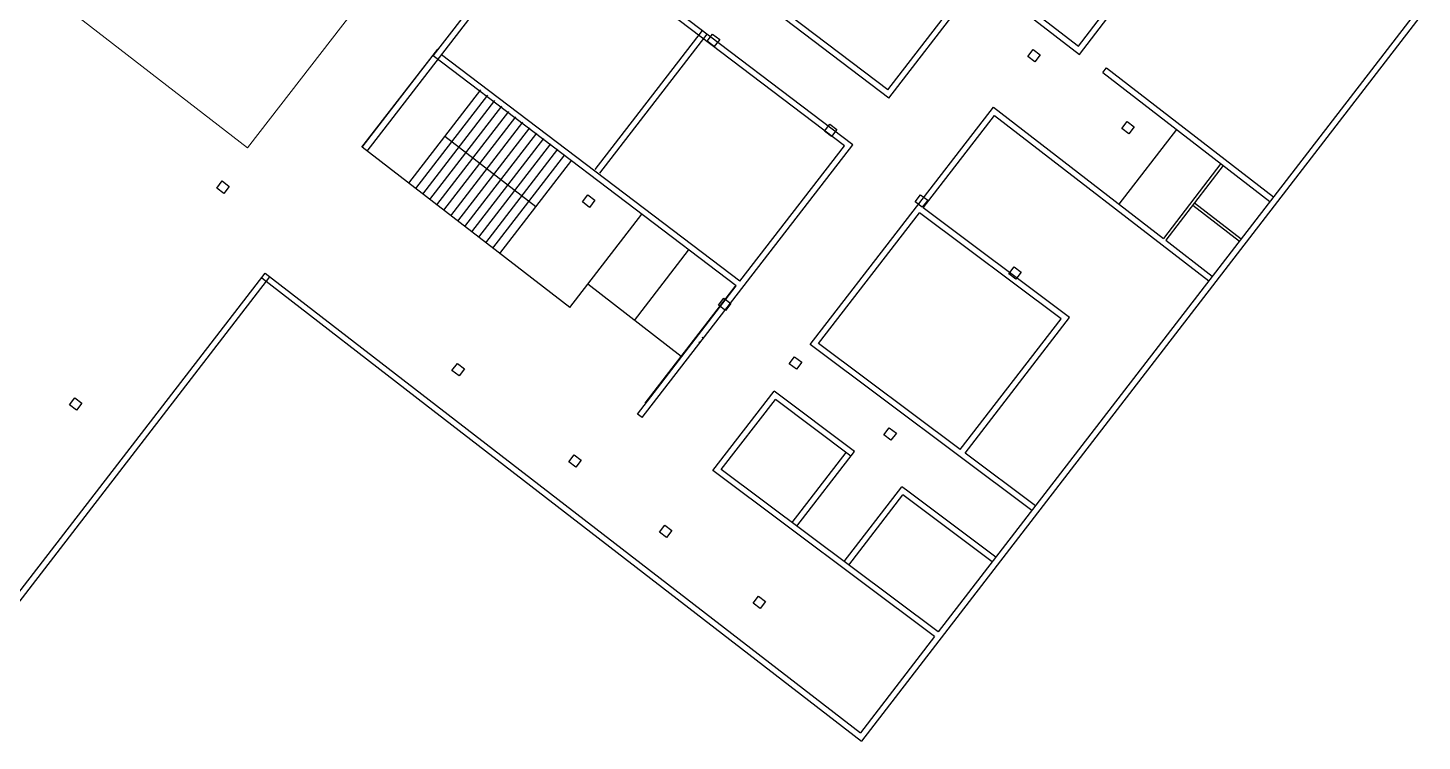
# Model space of a CAD drawing. Header units: metres. Extents: x 141303 to 146299, y 125960 to 127091.
# Drawn here: x 145057.33 to 145104.59, y 126059.29 to 126083.47 of the extents above; entities that cross this region are included whole.
import ezdxf

# ---------------------------------------------------------------- set-up
doc = ezdxf.new("R2010")
doc.units = ezdxf.units.M
doc.header["$MEASUREMENT"] = 0
for name, color, linetype, lineweight in [('ELEVATION', 7, 'Continuous', 20), ('new column', 4, 'Continuous', 25), ('NVMI_WALL', 7, 'Continuous', 30), ('STAIR', 93, 'Continuous', 25)]:
    doc.layers.add(name, color=color, linetype=linetype, lineweight=lineweight)

msp = doc.modelspace()

# ---------------------------------------------------------------- linework, layer by layer
at = {"layer": 'ELEVATION'}
for p in [(145076.37109, 126094.36878), (145057.35227, 126085.13934)]:
    msp.add_line(p, (145064.78014, 126079.40251), dxfattribs=at)
at = {"layer": 'new column'}
for p, q in [((145080.36348, 126083.01259), (145080.54541, 126083.25112)), ((145080.54541, 126083.25112), (145080.78395, 126083.06919)), ((145080.60201, 126082.83065), (145080.36348, 126083.01259)), ((145080.78395, 126083.06919), (145080.60201, 126082.83065)), ((145091.23103, 126082.4984), (145091.41296, 126082.73693)), ((145091.41296, 126082.73693), (145091.6515, 126082.555)), ((145091.46956, 126082.31646), (145091.23103, 126082.4984)), ((145091.6515, 126082.555), (145091.46956, 126082.31646)), ((145084.33611, 126079.96219), (145084.51805, 126080.20073)), ((145084.57465, 126079.78026), (145084.33611, 126079.96219)), ((145084.51805, 126080.20073), (145084.75658, 126080.01879)), ((145084.75658, 126080.01879), (145084.57465, 126079.78026)), ((145094.41428, 126080.05543), (145094.59621, 126080.29396)), ((145094.65281, 126079.87349), (145094.41428, 126080.05543)), ((145094.59621, 126080.29396), (145094.83475, 126080.11203)), ((145094.83475, 126080.11203), (145094.65281, 126079.87349)), ((145063.73306, 126078.03616), (145063.915, 126078.2747)), ((145063.9716, 126077.85423), (145063.73306, 126078.03616)), ((145063.915, 126078.2747), (145064.15354, 126078.09276)), ((145064.15354, 126078.09276), (145063.9716, 126077.85423)), ((145076.13347, 126077.56293), (145076.3154, 126077.80147)), ((145076.372, 126077.381), (145076.13347, 126077.56293)), ((145076.3154, 126077.80147), (145076.55394, 126077.61953)), ((145076.55394, 126077.61953), (145076.372, 126077.381)), ((145087.41345, 126077.57099), (145087.59539, 126077.80952)), ((145087.65199, 126077.38905), (145087.41345, 126077.57099)), ((145087.59539, 126077.80952), (145087.83392, 126077.62759)), ((145087.83392, 126077.62759), (145087.65199, 126077.38905)), ((145090.58085, 126075.1246), (145090.76278, 126075.36314)), ((145090.81938, 126074.94267), (145090.58085, 126075.1246)), ((145090.76278, 126075.36314), (145091.00132, 126075.1812)), ((145091.00132, 126075.1812), (145090.81938, 126074.94267)), ((145080.7419, 126074.06403), (145080.92383, 126074.30257)), ((145080.92383, 126074.30257), (145081.16237, 126074.12063)), ((145080.98043, 126073.88209), (145080.7419, 126074.06403)), ((145081.16237, 126074.12063), (145080.98043, 126073.88209)), ((145083.14319, 126072.07852), (145083.32513, 126072.31706)), ((145083.32513, 126072.31706), (145083.56367, 126072.13512)), ((145071.7089, 126071.85262), (145071.89084, 126072.09116)), ((145071.94744, 126071.67069), (145071.7089, 126071.85262)), ((145071.89084, 126072.09116), (145072.12937, 126071.90922)), ((145072.12937, 126071.90922), (145071.94744, 126071.67069)), ((145083.38173, 126071.89659), (145083.14319, 126072.07852)), ((145083.56367, 126072.13512), (145083.38173, 126071.89659)), ((145058.7448, 126070.68235), (145058.92674, 126070.92089)), ((145058.92674, 126070.92089), (145059.16527, 126070.73895)), ((145058.98334, 126070.50042), (145058.7448, 126070.68235)), ((145059.16527, 126070.73895), (145058.98334, 126070.50042)), ((145086.35107, 126069.66598), (145086.533, 126069.90452)), ((145086.5896, 126069.48405), (145086.35107, 126069.66598)), ((145086.533, 126069.90452), (145086.77154, 126069.72258)), ((145086.77154, 126069.72258), (145086.5896, 126069.48405)), ((145075.666, 126068.75369), (145075.84793, 126068.99222)), ((145075.84793, 126068.99222), (145076.08647, 126068.81029)), ((145075.90453, 126068.57175), (145075.666, 126068.75369)), ((145076.08647, 126068.81029), (145075.90453, 126068.57175)), ((145078.74404, 126066.3663), (145078.92598, 126066.60484)), ((145078.98258, 126066.18437), (145078.74404, 126066.3663)), ((145078.92598, 126066.60484), (145079.16451, 126066.4229)), ((145079.16451, 126066.4229), (145078.98258, 126066.18437)), ((145081.91947, 126063.96066), (145082.1014, 126064.19919)), ((145082.158, 126063.77872), (145081.91947, 126063.96066)), ((145082.1014, 126064.19919), (145082.33994, 126064.01726)), ((145082.33994, 126064.01726), (145082.158, 126063.77872))]:
    msp.add_line(p, q, dxfattribs=at)
at = {"layer": 'NVMI_WALL'}
for p, q in [((145092.97993, 126082.56793), (145103.07435, 126095.74209)), ((145071.06973, 126082.51547), (145079.40371, 126093.30606)), ((145079.40371, 126093.30606), (145092.94328, 126082.84893)), ((145068.83076, 126079.28932), (145079.43975, 126093.02552)), ((145086.51938, 126081.08788), (145076.24155, 126088.8846)), ((145086.48229, 126081.36705), (145076.36243, 126089.04394)), ((145085.01522, 126079.46754), (145074.89674, 126087.14338)), ((145085.29682, 126079.50495), (145075.019, 126087.30167)), ((145086.48229, 126081.36705), (145089.49096, 126085.26259)), ((145086.51938, 126081.08788), (145089.64924, 126085.14034)), ((145089.64924, 126085.14034), (145092.97993, 126082.56793)), ((145092.94328, 126082.84893), (145094.35607, 126084.69276)), ((145104.59442, 126083.94287), (145085.59055, 126059.28655)), ((145104.43601, 126084.06496), (145088.18964, 126062.98633)), ((145076.56292, 126078.66682), (145080.19775, 126083.37309)), ((145076.72121, 126078.54457), (145080.35709, 126083.25221)), ((145068.65837, 126079.42147), (145071.22564, 126082.7455)), ((145068.65885, 126079.42209), (145071.22612, 126082.74611)), ((145081.34756, 126074.71875), (145071.06973, 126082.51547)), ((145071.22802, 126082.39322), (145071.22908, 126082.39459)), ((145081.46981, 126074.87705), (145071.35133, 126082.55288)), ((145093.77137, 126081.95667), (145093.89301, 126082.11542)), ((145093.77137, 126081.95667), (145099.43772, 126077.58032)), ((145093.89301, 126082.11542), (145099.55997, 126077.73861)), ((145083.85493, 126072.73009), (145090.06753, 126080.77398)), ((145087.68295, 126077.3593), (145090.10357, 126080.49345)), ((145090.06753, 126080.77398), (145095.82237, 126076.3293)), ((145090.10357, 126080.49345), (145097.35946, 126074.88945)), ((145096.27214, 126080.02522), (145094.31865, 126077.49069)), ((145075.70261, 126073.98193), (145068.65885, 126079.42209)), ((145078.15241, 126070.25457), (145085.29682, 126079.50495)), ((145081.46981, 126074.87705), (145085.01522, 126079.46754)), ((145097.77587, 126078.86384), (145095.82237, 126076.3293)), ((145097.85501, 126078.80271), (145095.90152, 126076.26818)), ((145096.87826, 126077.53545), (145098.45972, 126076.31403)), ((145099.68207, 126077.89702), (145099.68222, 126077.8969)), ((145075.70261, 126073.98193), (145078.14763, 126077.14766)), ((145084.13728, 126072.76848), (145087.56068, 126077.20099)), ((145092.36346, 126073.6036), (145087.56068, 126077.20099)), ((145092.64581, 126073.642), (145087.68295, 126077.3593)), ((145096.81722, 126077.45624), (145098.39859, 126076.23489)), ((145095.70028, 126076.1709), (145095.70022, 126076.17082)), ((145095.90152, 126076.26818), (145097.48171, 126075.04774)), ((145077.89671, 126073.55087), (145079.73047, 126075.92517)), ((145055.58141, 126062.46165), (145065.38003, 126075.14861)), ((145065.38003, 126075.14861), (145070.9365, 126070.85714)), ((145055.61249, 126062.17469), (145065.53831, 126075.02636)), ((145065.25778, 126074.99032), (145070.81425, 126070.69885)), ((145079.47957, 126072.32836), (145076.31387, 126074.77336)), ((145077.99231, 126070.37448), (145081.34756, 126074.71875)), ((145078.25707, 126070.74549), (145081.31334, 126074.70266)), ((145088.94006, 126069.17109), (145092.36346, 126073.6036)), ((145089.10015, 126069.05118), (145092.64581, 126073.642)), ((145080.10863, 126072.78744), (145080.07317, 126072.814)), ((145080.2309, 126072.94574), (145080.19307, 126072.97408)), ((145088.94006, 126069.17109), (145084.13728, 126072.76848)), ((145091.36437, 126067.10534), (145083.85493, 126072.73009)), ((145080.55379, 126068.45588), (145082.63229, 126071.14705)), ((145080.83615, 126068.49427), (145082.67011, 126070.86883)), ((145085.35386, 126069.10853), (145082.63229, 126071.14705)), ((145085.23159, 126068.95022), (145082.67011, 126070.86883)), ((145070.81425, 126070.69885), (145085.59055, 126059.28655)), ((145070.9365, 126070.85714), (145085.55435, 126059.56721)), ((145078.15241, 126070.25457), (145077.99231, 126070.37448)), ((145083.23754, 126066.69557), (145085.0715, 126069.07013)), ((145083.39763, 126066.57566), (145085.35386, 126069.10853)), ((145091.48427, 126067.26542), (145089.10015, 126069.05118)), ((145088.06754, 126062.82791), (145080.55379, 126068.45588)), ((145088.18964, 126062.98633), (145080.83615, 126068.49427)), ((145084.99856, 126065.37653), (145086.95478, 126067.9094)), ((145085.15865, 126065.25662), (145086.99261, 126067.63118)), ((145087.11488, 126067.78948), (145086.95478, 126067.9094)), ((145090.02122, 126065.36268), (145086.99261, 126067.63118)), ((145090.14332, 126065.52111), (145087.11488, 126067.78948)), ((145088.06754, 126062.82791), (145085.55435, 126059.56721))]:
    msp.add_line(p, q, dxfattribs=at)
at = {"layer": 'STAIR'}
for p, q in [((145070.24172, 126078.19958), (145072.68673, 126081.36532)), ((145070.47915, 126078.01621), (145072.92416, 126081.18194)), ((145070.71658, 126077.83283), (145073.1616, 126080.99857)), ((145070.95401, 126077.64945), (145073.39903, 126080.81519)), ((145070.95401, 126077.64945), (145073.39903, 126080.81519)), ((145071.19144, 126077.46608), (145073.63646, 126080.63181)), ((145071.19144, 126077.46608), (145073.63646, 126080.63181)), ((145071.42887, 126077.2827), (145073.87389, 126080.44844)), ((145071.42887, 126077.2827), (145073.87389, 126080.44844)), ((145071.6663, 126077.09932), (145074.11132, 126080.26506)), ((145071.90373, 126076.91595), (145074.34875, 126080.08168)), ((145072.14116, 126076.73257), (145074.58618, 126079.89831)), ((145074.55082, 126077.39856), (145071.46423, 126079.78245)), ((145072.37859, 126076.54919), (145074.82361, 126079.71493)), ((145072.61602, 126076.36582), (145075.06104, 126079.53155)), ((145072.85345, 126076.18244), (145075.29847, 126079.34818)), ((145073.09088, 126075.99907), (145075.5359, 126079.1648)), ((145073.32831, 126075.81569), (145075.77333, 126078.98143))]:
    msp.add_line(p, q, dxfattribs=at)

doc.saveas('drawing.dxf')
